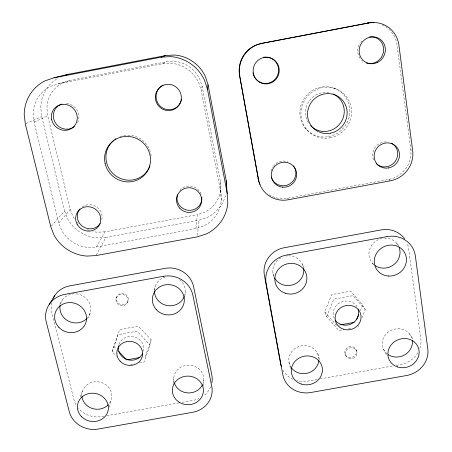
<?xml version="1.0" encoding="UTF-8"?>
<svg xmlns="http://www.w3.org/2000/svg" width="452" height="452" viewBox="0 0 452 452"><rect width="100%" height="100%" fill="white"/><g stroke="black" fill="none" stroke-linecap="round" stroke-linejoin="round"><path stroke-width="0.34" stroke-dasharray="2.26 1.69" d="M203.53 386.121L203.716 380.087M197.507 235.447L198.818 220.197L206.79 217.627A35.584 34.951 12.7 0 0 225.949 193.885M195.97 228.554L197.315 214.666L204.208 212.44A29.623 29.092 12.7 0 0 220.751 188.591L220.344 181.382L202.14 86.281L199.739 78.976A30.951 30.363 64.3 0 0 174.24 61.342L166.635 61.766L69.987 80.366L50.364 86.411A33.725 32.182 46.3 0 0 33.194 113.932L34.109 122.091L58.822 222.983L61.641 230.243A32.194 30.702 26.8 0 0 88.581 247.436L96.378 247.001L195.97 228.554L203.406 226.164A31.979 31.295 11 0 0 221.26 200.518L220.751 188.591M184.766 296.919L185.303 292.224M173.099 383.46L173.737 378.121M139.335 362.888L144.058 362.041L150.053 344.983L151.154 339.74L138.357 326.174L119.627 329.576L112.124 351.837L116.48 356.374M154.075 290.918L155.172 286.325M221.26 200.518L220.819 192.767L201.134 90.202L202.14 86.281M109.028 407.376L111.124 400.048M127.78 301.925A6.091 5.735 13.3 0 0 120.707 294.376A6.091 5.735 13.3 0 0 117.503 303.789A6.091 5.735 13.3 0 0 127.78 301.925L128.108 300.936A6.068 5.718 13.3 0 0 121.057 293.41A6.068 5.718 13.3 0 0 117.87 302.789A6.068 5.718 13.3 0 0 128.108 300.936M112.124 351.837L117.972 334.661L137.024 331.209L150.053 344.983M151.154 339.74L145.25 356.532L143.261 356.894M80.27 396.929L82.462 391.059M116.204 298.151L116.576 297.173M341.582 330.017L338.842 330.508L326.683 316.643L324.751 311.857L331.695 294.631L350.735 291.173L362.645 305.004L365.25 309.676L362.041 317.4M326.683 316.643L333.762 299.139L353.136 295.625L365.25 309.676M360.284 310.705L362.645 305.004M358.029 327.056L358.566 325.768M87.564 318.841L90.112 313.208M96.31 254.979L105.881 237.441L198.818 220.197M96.378 247.001L104.971 231.825L197.315 214.666M59.754 304.428L62.195 300.235M58.822 222.983L70.235 209.457L47.731 115.785L46.918 108.231A31.148 29.815 47.7 0 1 62.873 82.767L69.987 80.366M51.245 226.243L64.591 210.898L41.737 116.52L40.776 107.762A37.42 35.821 47.7 0 1 58.144 78.072M58.054 83.812L162.675 63.687L166.635 61.766M34.109 122.091L47.731 115.785M25.945 123.65L41.737 116.52M269.087 194.688A25.854 25.272 -30.6 0 0 287.591 198.236L388.63 179.461A26.391 25.075 -42.4 0 0 410.744 149.646L397.082 45.206A27.691 26.284 -60.4 0 0 381.991 24.77M338.729 325.146L340.079 324.903M130.577 364.465L134.617 363.736M348.435 328.785L351.859 328.169M104.067 416.207L101.994 416.58A23.544 21.487 10.5 0 1 78.349 408.179M106.836 415.716L178.76 402.907M182.218 402.291L193.286 400.319A23.521 21.758 1.9 0 0 199.061 398.545M317.321 379.403L307.626 381.132A23.651 21.922 -11.5 0 1 296.84 380.714M320.095 378.912L392.833 365.956M396.297 365.34L400.455 364.6A23.911 21.939 -21 0 0 417.964 352.571M162.675 63.687L170.907 63.229A33.476 32.838 61.8 0 1 198.53 82.304L201.134 90.202M104.971 231.825L97.745 232.226A29.815 28.572 28.1 0 1 92.903 231.492M105.881 237.441L97.519 237.91A35.821 34.324 28.1 0 1 67.602 218.712L64.591 210.898M333.949 88.123L335.424 88.733M410.744 149.646L411.704 150.188M388.63 179.461L390.325 180.828M305.512 128.391L306.625 129.487M113.87 346.486L116.249 348.967M396.799 243.351L399.065 245.894M324.751 311.857L336.712 325.508M372.211 262.985L374.16 265.759M409.359 333.644L413.62 340.09M383.415 349.142L387.087 355.893M287.591 198.236L288.297 199.773M356.057 349.656L356.583 350.808M345.221 354.481L345.707 355.651M302.439 264.279L303.71 267.533M70.235 209.457L72.828 216.209A29.815 28.572 28.1 0 0 74.665 219.175M317.632 353.537L320.016 360.809M273.014 273.567L274.025 277.624M289.009 362.346L290.416 368.448M220.344 181.382L220.819 192.767M51.641 302.851A24.323 22.668 17.7 0 0 51.844 312.739L73.947 399.658A23.544 21.487 10.5 0 0 76.789 406.071M210.711 386.782A23.521 21.758 1.9 0 1 204.151 395.449M174.009 381.742A15.023 13.899 1.9 0 1 189.716 365.176A15.023 13.899 1.9 0 1 202.937 383.635M154.426 290.094A15.481 14.707 7 0 1 165.449 276.935M179.517 279.703A15.481 14.707 7 0 1 184.721 295.376M60.545 303.654A15.537 14.481 17.6 0 1 82.304 295.631A15.537 14.481 17.6 0 1 87.688 317.609M81.835 395.788A15.04 13.724 10.5 0 1 100.604 382.296A15.04 13.724 10.5 0 1 109.48 403.252M118.944 344.526A12.741 11.842 9.3 0 1 134.312 336.966A12.741 11.842 9.3 0 1 143.51 351.102M293.071 379.375A23.651 21.922 -11.5 0 1 283.025 370.397M419.88 348.356A23.911 21.939 -21 0 0 420.829 338.757L408.631 248.781A24.691 23.182 -28 0 0 406.992 242.927M273.946 276.664A15.554 14.837 -14.7 0 1 281.839 257.324M285.726 256.092A15.554 14.837 -14.7 0 1 287.755 255.849M288.438 255.826A15.554 14.837 -14.7 0 1 303.608 267.974M291.082 367.408A15.108 14.006 -11.5 0 1 299.851 346.198A15.108 14.006 -11.5 0 1 318.931 359.464M387.189 353.927A15.278 14.012 -21 0 1 390.065 330.881A15.278 14.012 -21 0 1 412.247 339.672M373.561 264.38A15.769 14.809 -28 0 1 369.691 249.154A15.769 14.809 -28 0 1 382.341 238.368M384.381 238.125A15.769 14.809 -28 0 1 398.568 246.057M334.254 318.434A12.859 12.006 -18.6 0 1 340.554 302.371A12.859 12.006 -18.6 0 1 357.408 307.315M179.828 190.309A12.447 12.181 11 0 1 201.309 194.688M66.517 103.559A13.131 12.526 46.2 0 1 77.371 123.085M82.219 206.858A12.532 11.955 26.7 0 1 96.575 206.965A12.532 11.955 26.7 0 1 101.74 220.18M119.95 136.696A22.911 22.261 36 0 1 122.475 135.899M123.758 135.617A22.911 22.261 36 0 1 150.657 153.042M150.804 153.674A22.911 22.261 36 0 1 151.126 155.618M89.547 230.497A29.815 28.572 28.1 0 1 86.942 229.43M78.286 223.446A29.815 28.572 28.1 0 1 77.309 222.446M373.578 159.85A12.865 12.221 -42.4 0 1 386.081 141.86M271.047 171.24A12.605 12.317 -30.6 0 1 272.742 166.997M273.11 166.455A12.605 12.317 -30.6 0 1 287.732 161.709M362.911 61.223A13.498 12.814 -60.4 0 1 361.871 60.382M360.086 58.376A13.498 12.814 -60.4 0 1 359.894 43.29M360.702 42.143A13.498 12.814 -60.4 0 1 361.634 41.07M308.377 122.712A19.775 19.137 -52.1 0 1 309.015 101.225A19.775 19.137 -52.1 0 1 328.847 92.7M348.452 357.278A5.938 5.48 -16.5 0 0 356.475 351.029A5.938 5.48 -16.5 0 0 346.978 347.882A5.938 5.48 -16.5 0 0 348.452 357.278M348.95 358.453A5.961 5.503 -16.5 0 0 357.007 352.187A5.961 5.503 -16.5 0 0 347.469 349.029A5.961 5.503 -16.5 0 0 348.95 358.453M329.96 137.832A25.804 24.962 -51.8 0 0 346.023 96.265A25.804 24.962 -51.8 0 0 302.704 104.18A25.804 24.962 -51.8 0 0 329.96 137.832M328.57 136.64A25.487 24.668 -52.1 0 0 344.418 95.564A25.487 24.668 -52.1 0 0 301.625 103.389A25.487 24.668 -52.1 0 0 328.57 136.64"/><path stroke-width="0.68" d="M227.328 193.857L207.44 89.157L208.044 84.739L205.27 76.264A37.188 36.482 64.4 0 0 174.619 55.025L165.788 55.517L68.184 74.326L54.087 77.767L45.047 80.823A41.025 39.126 46.1 0 0 24.21 114.362L25.312 123.933L50.788 226.768L54.116 235.26A39.143 37.307 26.6 0 0 86.857 256.092L95.982 255.583L197.388 236.837L206.101 234.04A38.883 38.03 10.8 0 0 227.825 202.942L226.226 180.67L208.044 84.739M356.617 319.575L358.713 314.507M49.228 304.416L54.72 295.574M54.087 77.767L161.087 57.155L165.788 55.517M65.642 75.185L68.184 74.326M261.081 43.516L368.476 22.995A27.973 26.538 -60.3 0 1 398.93 45.273L412.665 150.731A26.651 25.306 -42.2 0 1 390.325 180.828L288.297 199.773A26.109 25.504 -30.3 0 1 258.448 179.534L239.566 75.331A27.126 26.482 -73.4 0 1 261.081 43.516L368.476 22.995M126.701 359.877L139.95 357.487M340.751 324.779L354.215 322.355M161.087 57.155L170.771 56.613A40.714 39.94 61.4 0 1 204.394 79.885L207.44 89.157M118.622 351.447L126.227 359.38M239.566 75.331L258.448 179.534M226.226 180.67L226.531 186.241M53.099 298.473A24.323 22.668 17.7 0 1 69.794 285.862L164.986 268.364A24.233 23.024 7 0 1 193.62 286.817L211.824 374.974A23.521 21.758 1.9 0 1 211.943 382.522M202.456 384.759A15.023 13.899 1.9 0 1 187.744 392.907A15.023 13.899 1.9 0 1 174.325 382.917M184.292 296.574A15.481 14.707 7 0 1 167.268 305.569A15.481 14.707 7 0 1 154.409 291.376M86.829 318.558A15.537 14.481 17.6 0 1 68.698 321.265A15.537 14.481 17.6 0 1 60.099 305.495M108.327 404.664A15.04 13.724 10.5 0 1 92.394 408.523A15.04 13.724 10.5 0 1 81.885 396.393M142.691 353.436A12.741 11.842 9.3 0 1 127.193 359.583A12.741 11.842 9.3 0 1 118.61 345.723M404.63 238.82A24.691 23.182 -28 0 0 381.132 229.921L284.263 247.724A24.351 23.221 -14.7 0 0 264.375 275.144L280.613 363.849A23.651 21.922 -11.5 0 0 281.229 366.318M303.699 268.612A15.554 14.837 -14.7 0 1 292.828 284.833A15.554 14.837 -14.7 0 1 274.505 277.816M318.852 360.685A15.108 14.006 -11.5 0 1 307.569 373.137A15.108 14.006 -11.5 0 1 291.444 367.911M412.343 340.271A15.278 14.012 -21 0 1 404.919 354.735A15.278 14.012 -21 0 1 388.2 354.656M399.088 247.238A15.769 14.809 -28 0 1 393.732 264.714A15.769 14.809 -28 0 1 375.098 265.578M358.148 309.044A12.859 12.006 -18.6 0 1 351.345 323.858A12.859 12.006 -18.6 0 1 335.198 320.067M201.807 197.191A12.447 12.181 11 0 1 188.264 210.293A12.447 12.181 11 0 1 177.433 194.789M74.427 126.549A13.131 12.526 46.2 0 1 55.025 122.232A13.131 12.526 46.2 0 1 61.884 104.067M181.082 101.084A13.029 12.786 61.7 0 1 160.494 106.406A13.029 12.786 61.7 0 1 163.155 85.061M181.574 99.118A13.029 12.786 61.7 0 1 181.28 100.446M100.214 223.582A12.532 11.955 26.7 0 1 82.575 226.373A12.532 11.955 26.7 0 1 79.908 208.993M149.957 165.873A22.911 22.261 36 0 1 116.045 176.094A22.911 22.261 36 0 1 113.266 140.73M114.785 139.504A22.911 22.261 36 0 1 115.87 138.758M260.041 184.456A25.854 25.272 -30.6 0 1 258.024 178.178M266.833 57.127A13.221 12.91 -73.4 0 1 277.144 76.23A13.221 12.91 -73.4 0 1 255.775 78.914M255.357 78.382A13.221 12.91 -73.4 0 1 254.261 76.648M253.962 76.038A13.221 12.91 -73.4 0 1 252.939 72.772M263.443 57.319A13.221 12.91 -73.4 0 1 266.155 57.093M366.922 23.154A27.691 26.284 -60.4 0 1 373.928 22.764M391.116 143.069A12.865 12.221 -42.4 0 1 395.178 161.426A12.865 12.221 -42.4 0 1 376.098 163.517M293.427 165.844A12.605 12.317 -30.6 0 1 289.721 183.941A12.605 12.317 -30.6 0 1 271.968 178.822M271.708 178.235A12.605 12.317 -30.6 0 1 271.285 177.014M239.82 75.699A27.397 26.747 -73.2 0 1 261.555 43.567M369.533 36.985A13.498 12.814 -60.4 0 1 383.573 51.206A13.498 12.814 -60.4 0 1 366.482 62.997M333.073 93.982A19.775 19.137 -52.1 0 1 340.537 122.938A19.775 19.137 -52.1 0 1 310.665 125.673M163.274 276.325L64.805 294.393A25.159 23.374 17.4 0 0 46.285 322.118L69.286 411.648A24.329 22.114 10.3 0 0 98.287 429.05L192.586 412.303A24.306 22.402 1.8 0 0 211.739 386.211L192.902 295.359A25.063 23.747 6.8 0 0 163.274 276.325M386.957 236.611L286.698 255.001A25.193 23.962 -14.4 0 0 266.104 283.308L282.833 374.742A24.448 22.577 -11.3 0 0 310.727 392.528L406.67 375.493A24.724 22.594 -20.8 0 0 427.79 348.865L415.377 256.075A25.549 23.922 -27.6 0 0 386.957 236.611M81.507 416.608A15.543 14.125 10.3 0 0 107.695 412.043A15.543 14.125 10.3 0 0 89.507 393.438A15.543 14.125 10.3 0 0 81.507 416.608M179.19 402.223A15.526 14.306 1.8 0 0 203.36 391.477A15.526 14.306 1.8 0 0 181.071 377.505A15.526 14.306 1.8 0 0 179.19 402.223M156.324 309.648A16.012 15.17 6.8 0 0 183.495 304.812A16.012 15.17 6.8 0 0 165.195 284.845A16.012 15.17 6.8 0 0 156.324 309.648M58.913 327.395A16.074 14.927 17.4 0 0 85.869 322.592A16.074 14.927 17.4 0 0 66.986 302.829A16.074 14.927 17.4 0 0 58.913 327.395M120.13 361.221A12.944 12.018 9.2 0 0 142.018 357.346A12.944 12.018 9.2 0 0 127.029 341.537A12.944 12.018 9.2 0 0 120.13 361.221M388.257 276.025A16.323 15.278 -27.6 0 0 405.252 253.871A16.323 15.278 -27.6 0 0 377.601 251.792A16.323 15.278 -27.6 0 0 388.257 276.025M285.144 293.201A16.091 15.306 -14.4 0 0 306.693 275.906A16.091 15.306 -14.4 0 0 280.715 267.053A16.091 15.306 -14.4 0 0 285.144 293.201M301.264 384.036A15.617 14.424 -11.3 0 0 322.253 367.708A15.617 14.424 -11.3 0 0 297.088 359.408A15.617 14.424 -11.3 0 0 301.264 384.036M397.455 366.917A15.792 14.43 -20.8 0 0 419.01 350.436A15.792 14.43 -20.8 0 0 394.054 342.045A15.792 14.43 -20.8 0 0 397.455 366.917M343.277 329.163A13.068 12.187 -18.5 0 0 360.939 315.31A13.068 12.187 -18.5 0 0 340.057 308.264A13.068 12.187 -18.5 0 0 343.277 329.163M51.669 119.712A13.294 12.679 46 0 0 73.196 127.21A13.294 12.679 46 0 0 68.043 105.073A13.294 12.679 46 0 0 51.669 119.712M179.613 208.106A12.599 12.323 10.8 0 0 201.016 204.197A12.599 12.323 10.8 0 0 186.704 187.964A12.599 12.323 10.8 0 0 179.613 208.106M155.375 96.457A13.193 12.944 61.3 0 0 174.15 109.316A13.193 12.944 61.3 0 0 175.523 86.637A13.193 12.944 61.3 0 0 155.375 96.457M77.089 224.181A12.684 12.091 26.5 0 0 98.841 225.802A12.684 12.091 26.5 0 0 88.688 206.733A12.684 12.091 26.5 0 0 77.089 224.181M105.09 163.302A23.188 22.527 35.6 0 0 142.934 176.472A23.188 22.527 35.6 0 0 134.628 137.724A23.188 22.527 35.6 0 0 105.09 163.302M388.505 167.935A12.989 12.34 -42.2 0 0 396.884 147.295A12.989 12.34 -42.2 0 0 375.081 151.301A12.989 12.34 -42.2 0 0 388.505 167.935M274.55 80.727A13.357 13.04 -73.2 0 0 270.703 58.037A13.357 13.04 -73.2 0 0 253.312 73.043A13.357 13.04 -73.2 0 0 274.55 80.727M282.771 187.184A12.729 12.436 -30.3 0 0 295.54 169.319A12.729 12.436 -30.3 0 0 273.731 167.635A12.729 12.436 -30.3 0 0 282.771 187.184M377.363 62.472A13.633 12.938 -60.3 0 0 380.172 39.222A13.633 12.938 -60.3 0 0 359.25 49.257A13.633 12.938 -60.3 0 0 377.363 62.472M330.282 133.204A20.216 19.555 -51.5 0 0 342.836 100.632A20.216 19.555 -51.5 0 0 308.897 106.875A20.216 19.555 -51.5 0 0 330.282 133.204"/></g></svg>
